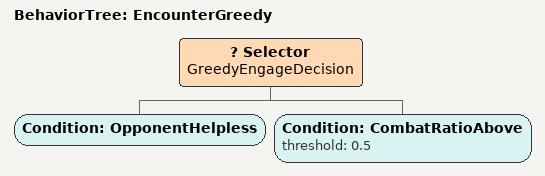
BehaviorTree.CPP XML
<?xml version="1.0" encoding="UTF-8"?>
<root BTCPP_format="4">
  <BehaviorTree ID="EncounterGreedy">
    <Selector name="GreedyEngageDecision">
      <Condition ID="OpponentHelpless"/>
      <Condition ID="CombatRatioAbove" threshold="0.5"/>
    </Selector>
  </BehaviorTree>
</root>
